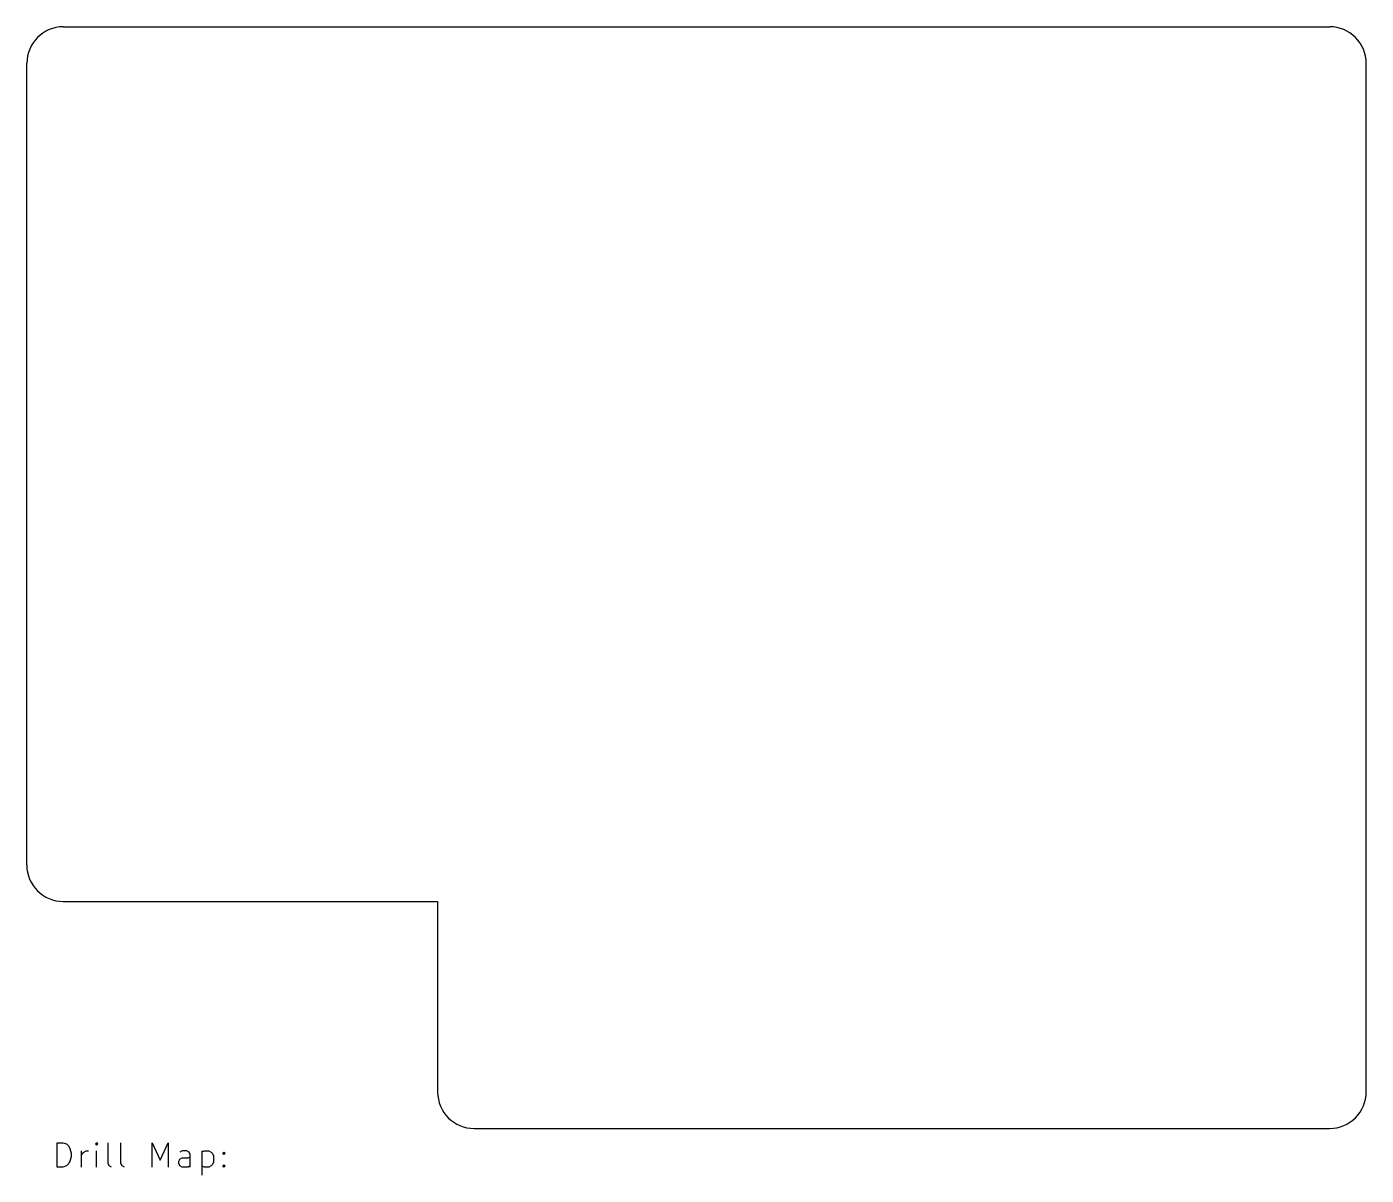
# Model space of a CAD drawing. Extents: x 195 to 305, y -151 to -57.
import ezdxf

# ---------------------------------------------------------------- set-up
doc = ezdxf.new("R2010")
doc.units = 0
doc.layers.add('BLACK', color=7, linetype='CONTINUOUS')

msp = doc.modelspace()

# ---------------------------------------------------------------- linework, layer by layer
at = {"layer": 'BLACK', "linetype": 'CONTINUOUS'}
for p, q in [((197.803, -56.581), (301.991, -56.581)), ((194.8, -125.525), (194.803, -59.581)), ((304.991, -144.196), (304.991, -59.581)), ((197.8, -128.525), (228.6, -128.524)), ((228.6, -128.524), (228.6, -144.2)), ((231.6, -147.2), (301.991, -147.196)), ((197.301, -150.38), (197.301, -148.38)), ((197.301, -148.38), (197.777, -148.38)), ((197.777, -148.38), (198.063, -148.475)), ((198.063, -148.475), (198.254, -148.665)), ((198.254, -148.665), (198.349, -148.856)), ((200.539, -148.38), (200.444, -148.475)), ((200.444, -148.475), (200.539, -148.57)), ((200.635, -148.475), (200.539, -148.38)), ((200.539, -148.38), (200.539, -148.57)), ((200.539, -148.57), (200.635, -148.475)), ((201.492, -150.094), (201.492, -148.38)), ((202.539, -150.094), (202.539, -148.38)), ((205.111, -150.38), (205.111, -148.38)), ((205.111, -148.38), (205.777, -149.808)), ((205.777, -149.808), (206.444, -148.38)), ((206.444, -148.38), (206.444, -150.38)), ((198.349, -148.856), (198.444, -149.237)), ((198.444, -149.523), (198.349, -149.904)), ((198.444, -149.237), (198.444, -149.523)), ((199.301, -150.38), (199.301, -149.046)), ((199.301, -149.427), (199.396, -149.237)), ((199.396, -149.237), (199.492, -149.142)), ((199.492, -149.142), (199.682, -149.046)), ((199.682, -149.046), (199.873, -149.046)), ((200.539, -150.38), (200.539, -149.046)), ((207.301, -149.904), (207.396, -149.713)), ((207.587, -149.046), (207.396, -149.142)), ((207.396, -149.713), (207.587, -149.618)), ((207.968, -149.046), (207.587, -149.046)), ((207.587, -149.618), (208.063, -149.618)), ((208.158, -149.142), (207.968, -149.046)), ((208.063, -149.618), (208.254, -149.523)), ((208.254, -149.332), (208.158, -149.142)), ((208.254, -150.38), (208.254, -149.332)), ((209.206, -149.046), (209.206, -151.046)), ((209.206, -149.142), (209.396, -149.046)), ((209.396, -149.046), (209.777, -149.046)), ((209.777, -149.046), (209.968, -149.142)), ((209.968, -149.142), (210.063, -149.237)), ((210.063, -149.237), (210.158, -149.427)), ((210.158, -149.427), (210.158, -149.999)), ((210.92, -149.237), (211.015, -149.142)), ((211.015, -149.332), (210.92, -149.237)), ((211.015, -149.142), (211.111, -149.237)), ((211.015, -149.142), (211.015, -149.332)), ((211.111, -149.237), (211.015, -149.332)), ((197.777, -150.38), (197.301, -150.38)), ((198.063, -150.285), (197.777, -150.38)), ((198.254, -150.094), (198.063, -150.285)), ((198.349, -149.904), (198.254, -150.094)), ((201.587, -150.285), (201.492, -150.094)), ((201.777, -150.38), (201.587, -150.285)), ((202.635, -150.285), (202.539, -150.094)), ((202.825, -150.38), (202.635, -150.285)), ((207.301, -150.094), (207.301, -149.904)), ((207.396, -150.285), (207.301, -150.094)), ((207.587, -150.38), (207.396, -150.285)), ((208.063, -150.38), (207.587, -150.38)), ((208.254, -150.285), (208.063, -150.38)), ((209.396, -150.38), (209.206, -150.285)), ((209.777, -150.38), (209.396, -150.38)), ((209.968, -150.285), (209.777, -150.38)), ((210.063, -150.189), (209.968, -150.285)), ((210.158, -149.999), (210.063, -150.189)), ((210.92, -150.285), (211.015, -150.189)), ((211.015, -150.38), (210.92, -150.285)), ((211.015, -150.189), (211.111, -150.285)), ((211.015, -150.189), (211.015, -150.38)), ((211.111, -150.285), (211.015, -150.38))]:
    msp.add_line(p, q, dxfattribs=at)
at = {"layer": 'BLACK'}
for centre, start, end in [((197.803, -59.581), -270, -180), ((301.991, -59.581), -0.00042, 90), ((197.8, -125.525), -180, -90), ((231.6, -144.2), -180, -90), ((301.991, -144.196), -90.0019, 0.00063)]:
    msp.add_arc(centre, 3, start, end, dxfattribs=at)

doc.saveas('drawing.dxf')
